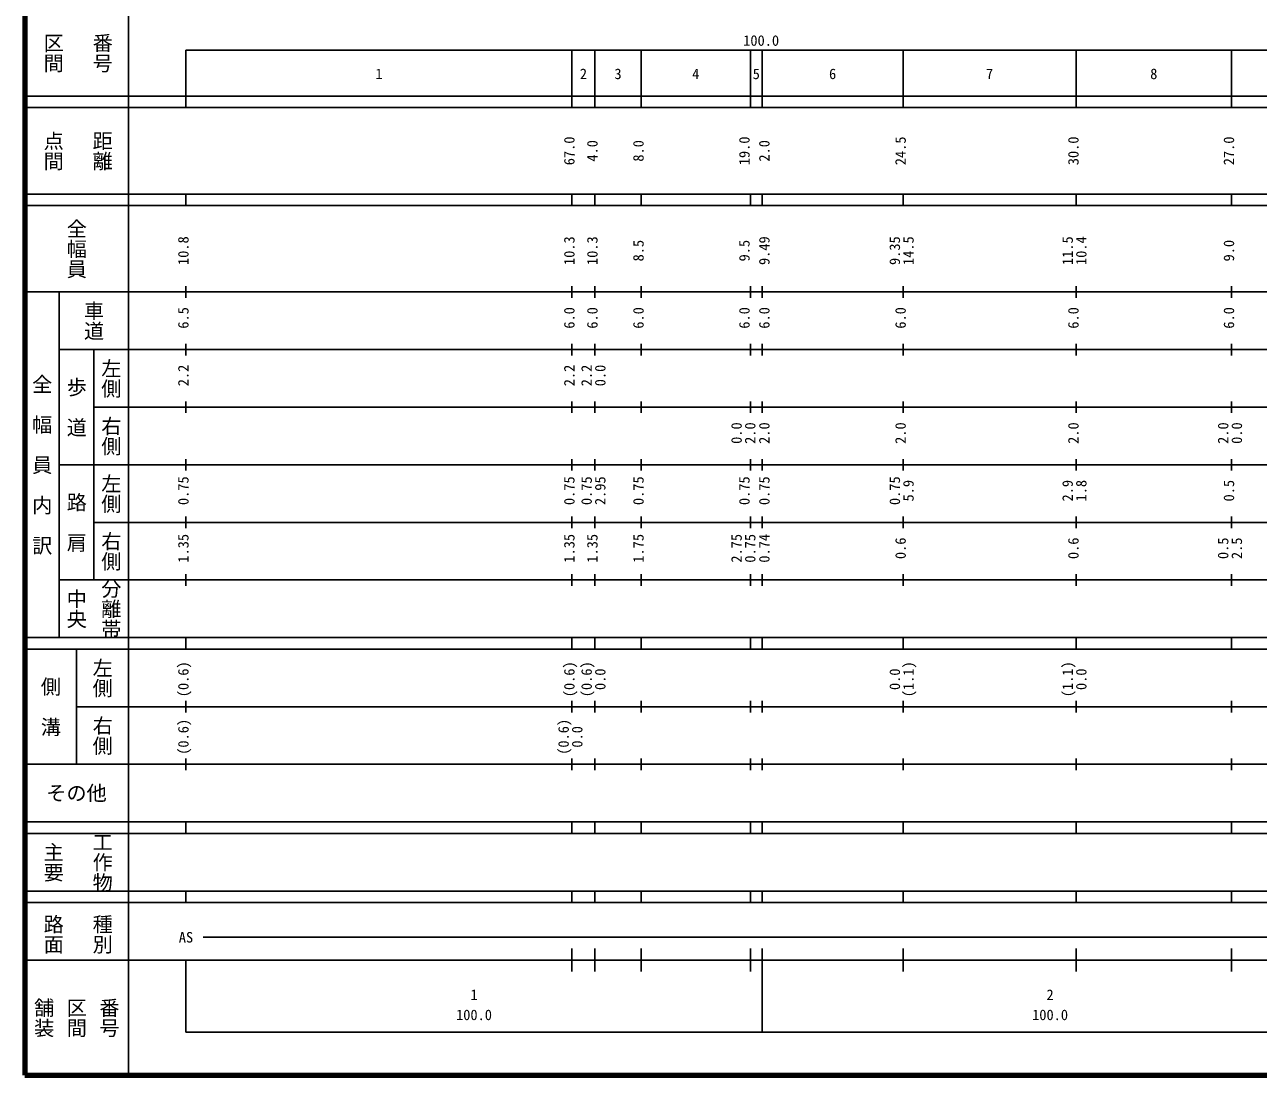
# Model space of a CAD drawing. Units: millimetres on the paper, enlarged 1000 times. Extents: x 40000 to 680000, y 20000 to 380000.
# Drawn here: x 40000 to 254150, y 20000 to 202409 of the extents above; entities that cross this region are included whole.
import ezdxf
from ezdxf.enums import TextEntityAlignment as Align

# ---------------------------------------------------------------- set-up
doc = ezdxf.new("R2010")
doc.units = ezdxf.units.MM
doc.header["$LTSCALE"] = 1000
doc.layers.add('M-TTL', color=2, linetype='Continuous', lineweight=140)
doc.layers.add('M-TTL-BAND', color=7, linetype='Continuous', lineweight=25)
doc.styles.add('@ＭＳ ゴシック', font='')
doc.styles.add('ＭＳ ゴシック', font='')
doc.styles.get('@ＭＳ ゴシック').set_extended_font_data('@MS Gothic')
doc.styles.get('ＭＳ ゴシック').set_extended_font_data('MS Gothic')

msp = doc.modelspace()

# ---------------------------------------------------------------- linework, layer by layer
at = {"layer": 'M-TTL'}
for p, q in [((40000, 380000), (40000, 20000)), ((40000, 20000), (680000, 20000))]:
    msp.add_line(p, q, dxfattribs=at)
at = {"layer": 'M-TTL-BAND'}
for p, q in [((58000, 370000), (58000, 20000)), ((68000, 198000), (579000, 198000)), ((68000, 198000), (68000, 188000)), ((135000, 188000), (135000, 198000)), ((139000, 188000), (139000, 198000)), ((147000, 188000), (147000, 198000)), ((166000, 188000), (166000, 198000)), ((168000, 188000), (168000, 198000)), ((192500, 188000), (192500, 198000)), ((222500, 188000), (222500, 198000)), ((249500, 188000), (249500, 198000)), ((40000, 190000), (579000, 190000)), ((40000, 188000), (579000, 188000)), ((40000, 173000), (579000, 173000)), ((68000, 171000), (68000, 173000)), ((135000, 171000), (135000, 173000)), ((139000, 171000), (139000, 173000)), ((147000, 171000), (147000, 173000)), ((166000, 171000), (166000, 173000)), ((168000, 171000), (168000, 173000)), ((192500, 171000), (192500, 173000)), ((222500, 171000), (222500, 173000)), ((249500, 171000), (249500, 173000)), ((40000, 171000), (579000, 171000)), ((68000, 155000), (68000, 157000)), ((135000, 155000), (135000, 157000)), ((139000, 155000), (139000, 157000)), ((147000, 155000), (147000, 157000)), ((166000, 155000), (166000, 157000)), ((168000, 155000), (168000, 157000)), ((192500, 155000), (192500, 157000)), ((222500, 155000), (222500, 157000)), ((249500, 155000), (249500, 157000)), ((40000, 156000), (579000, 156000)), ((46000, 96000), (46000, 156000)), ((46000, 146000), (579000, 146000)), ((52000, 146000), (52000, 106000)), ((68000, 145000), (68000, 147000)), ((135000, 145000), (135000, 147000)), ((139000, 145000), (139000, 147000)), ((147000, 145000), (147000, 147000)), ((166000, 145000), (166000, 147000)), ((168000, 145000), (168000, 147000)), ((192500, 145000), (192500, 147000)), ((222500, 145000), (222500, 147000)), ((249500, 145000), (249500, 147000)), ((52000, 136000), (579000, 136000)), ((68000, 135000), (68000, 137000)), ((135000, 135000), (135000, 137000)), ((139000, 135000), (139000, 137000)), ((147000, 135000), (147000, 137000)), ((166000, 135000), (166000, 137000)), ((168000, 135000), (168000, 137000)), ((192500, 135000), (192500, 137000)), ((222500, 135000), (222500, 137000)), ((249500, 135000), (249500, 137000)), ((68000, 125000), (68000, 127000)), ((135000, 125000), (135000, 127000)), ((139000, 125000), (139000, 127000)), ((147000, 125000), (147000, 127000)), ((166000, 125000), (166000, 127000)), ((168000, 125000), (168000, 127000)), ((192500, 125000), (192500, 127000)), ((222500, 125000), (222500, 127000)), ((249500, 125000), (249500, 127000)), ((46000, 126000), (579000, 126000)), ((52000, 116000), (579000, 116000)), ((68000, 115000), (68000, 117000)), ((135000, 115000), (135000, 117000)), ((139000, 115000), (139000, 117000)), ((147000, 115000), (147000, 117000)), ((166000, 115000), (166000, 117000)), ((168000, 115000), (168000, 117000)), ((192500, 115000), (192500, 117000)), ((222500, 115000), (222500, 117000)), ((249500, 115000), (249500, 117000)), ((46000, 106000), (579000, 106000)), ((68000, 105000), (68000, 107000)), ((135000, 105000), (135000, 107000)), ((139000, 105000), (139000, 107000)), ((147000, 105000), (147000, 107000)), ((166000, 105000), (166000, 107000)), ((168000, 105000), (168000, 107000)), ((192500, 105000), (192500, 107000)), ((222500, 105000), (222500, 107000)), ((249500, 105000), (249500, 107000)), ((40000, 96000), (579000, 96000)), ((68000, 94000), (68000, 96000)), ((135000, 94000), (135000, 96000)), ((139000, 94000), (139000, 96000)), ((147000, 94000), (147000, 96000)), ((166000, 94000), (166000, 96000)), ((168000, 94000), (168000, 96000)), ((192500, 94000), (192500, 96000)), ((222500, 94000), (222500, 96000)), ((249500, 94000), (249500, 96000)), ((40000, 94000), (579000, 94000)), ((49000, 94000), (49000, 74000)), ((49000, 84000), (579000, 84000)), ((68000, 83000), (68000, 85000)), ((135000, 83000), (135000, 85000)), ((139000, 83000), (139000, 85000)), ((147000, 83000), (147000, 85000)), ((166000, 83000), (166000, 85000)), ((168000, 83000), (168000, 85000)), ((192500, 83000), (192500, 85000)), ((222500, 83000), (222500, 85000)), ((249500, 83000), (249500, 85000)), ((68000, 73000), (68000, 75000)), ((135000, 73000), (135000, 75000)), ((139000, 73000), (139000, 75000)), ((147000, 73000), (147000, 75000)), ((166000, 73000), (166000, 75000)), ((168000, 73000), (168000, 75000)), ((192500, 73000), (192500, 75000)), ((222500, 73000), (222500, 75000)), ((249500, 73000), (249500, 75000)), ((40000, 74000), (579000, 74000)), ((40000, 64000), (579000, 64000)), ((68000, 62000), (68000, 64000)), ((135000, 62000), (135000, 64000)), ((139000, 62000), (139000, 64000)), ((147000, 62000), (147000, 64000)), ((166000, 62000), (166000, 64000)), ((168000, 62000), (168000, 64000)), ((192500, 62000), (192500, 64000)), ((222500, 62000), (222500, 64000)), ((249500, 62000), (249500, 64000)), ((40000, 62000), (579000, 62000)), ((40000, 52000), (579000, 52000)), ((68000, 50000), (68000, 52000)), ((135000, 50000), (135000, 52000)), ((139000, 50000), (139000, 52000)), ((147000, 50000), (147000, 52000)), ((166000, 50000), (166000, 52000)), ((168000, 50000), (168000, 52000)), ((192500, 50000), (192500, 52000)), ((222500, 50000), (222500, 52000)), ((249500, 50000), (249500, 52000)), ((40000, 50000), (579000, 50000)), ((71000, 44000), (565000, 44000)), ((135000, 38000), (135000, 42000)), ((139000, 38000), (139000, 42000)), ((147000, 38000), (147000, 42000)), ((166000, 38000), (166000, 42000)), ((168000, 27500), (168000, 42000)), ((192500, 38000), (192500, 42000)), ((222500, 38000), (222500, 42000)), ((249500, 38000), (249500, 42000)), ((40000, 40000), (579000, 40000)), ((68000, 40000), (68000, 27500)), ((68000, 27500), (579000, 27500))]:
    msp.add_line(p, q, dxfattribs=at)

# ---------------------------------------------------------------- texts
at = {"layer": 'M-TTL-BAND', "style": '@ＭＳ ゴシック'}
for s, p in [('区間', (45000, 197500)), ('番号', (53500, 197500)), ('点間', (45000, 180500)), ('距離', (53500, 180500)), ('全幅員', (49000, 163500)), ('車道', (52000, 151000)), ('左側', (55000, 141000)), ('全\u3000幅\u3000員\u3000内\u3000訳', (43000, 126000)), ('歩\u3000道', (49000, 136000)), ('右側', (55000, 131000)), ('左側', (55000, 121000)), ('路\u3000肩', (49000, 116000)), ('右側', (55000, 111000)), ('分離帯', (55000, 101000)), ('中央', (49000, 101000)), ('左側', (53500, 89000)), ('側\u3000溝', (44500, 84000)), ('右側', (53500, 79000)), ('主要', (45000, 57000)), ('工作物', (53500, 57000)), ('路面', (45000, 44500)), ('種別', (53500, 44500)), ('舗装', (43333, 30000)), ('区間', (49000, 30000)), ('番号', (54667, 30000))]:
    msp.add_text(s, height=2566, rotation=270, dxfattribs=at).set_placement(p, align=Align.MIDDLE_CENTER)
at = {"layer": 'M-TTL-BAND', "style": 'ＭＳ ゴシック'}
for s, p in [('100.0', (167844, 198195)), ('1', (101500, 192405)), ('2', (137000, 192405)), ('3', (143000, 192405)), ('4', (156500, 192405)), ('5', (167000, 192405)), ('6', (180250, 192405)), ('7', (207500, 192405)), ('8', (236000, 192405)), ('AS', (68000, 42500)), ('1', (118000, 32523)), ('2', (218000, 32523)), ('100.0', (118000, 29033)), ('100.0', (218000, 29033))]:
    msp.add_text(s, height=1833, dxfattribs=at).set_placement(p, align=Align.BOTTOM_CENTER)
for s, p in [('67.0', (136000, 180500)), ('4.0', (140000, 180500)), ('8.0', (148000, 180500)), ('19.0', (166392, 180500)), ('2.0', (169851, 180500)), ('24.5', (193500, 180500)), ('30.0', (223500, 180500)), ('27.0', (250500, 180500)), ('10.8', (69000, 163174)), ('10.3', (136000, 163174)), ('10.3', (140000, 163174)), ('9.49', (169851, 163174)), ('9.35', (192500, 163174)), ('14.5', (194870, 163174)), ('11.5', (222500, 163174)), ('10.4', (224870, 163174)), ('9.0', (250500, 163174)), ('8.5', (148000, 163174)), ('9.5', (166392, 163174)), ('6.5', (69000, 151500)), ('6.0', (136000, 151500)), ('6.0', (140000, 151500)), ('6.0', (148000, 151500)), ('6.0', (166392, 151500)), ('6.0', (169851, 151500)), ('6.0', (193500, 151500)), ('6.0', (223500, 151500)), ('6.0', (250500, 151500)), ('2.2', (69000, 141500)), ('2.2', (136000, 141500)), ('2.2', (139000, 141500)), ('0.0', (141370, 141500)), ('0.0', (165028, 131500)), ('2.0', (167398, 131500)), ('2.0', (169851, 131500)), ('2.0', (193500, 131500)), ('2.0', (223500, 131500)), ('2.0', (249500, 131500)), ('0.0', (251870, 131500)), ('0.75', (69000, 121500)), ('0.75', (136000, 121500)), ('0.75', (139000, 121500)), ('2.95', (141370, 121500)), ('0.75', (148000, 121500)), ('0.75', (166392, 121500)), ('0.75', (169851, 121500)), ('0.75', (192500, 121500)), ('5.9', (194870, 121500)), ('2.9', (222500, 121500)), ('1.8', (224870, 121500)), ('0.5', (250500, 121500)), ('1.35', (69000, 111500)), ('1.35', (136000, 111500)), ('1.35', (140000, 111500)), ('1.75', (148000, 111500)), ('2.75', (165028, 111500)), ('0.75', (167398, 111500)), ('0.74', (169851, 111500)), ('0.6', (193500, 111500)), ('0.6', (223500, 111500)), ('0.5', (249500, 111500)), ('2.5', (251870, 111500)), ('(0.6)', (69000, 88764)), ('(0.6)', (136000, 88764)), ('(0.6)', (139000, 88764)), ('0.0', (141370, 88764)), ('0.0', (192500, 88764)), ('(1.1)', (194870, 88764)), ('(1.1)', (222500, 88764)), ('0.0', (224870, 88764)), ('(0.6)', (69000, 78764)), ('(0.6)', (135000, 78764)), ('0.0', (137370, 78764))]:
    msp.add_text(s, height=1833, rotation=90, dxfattribs=at).set_placement(p, align=Align.BOTTOM_CENTER)
msp.add_text('その他', height=2566, dxfattribs=at).set_placement((49000, 69000), align=Align.MIDDLE_CENTER)

doc.saveas('drawing.dxf')
